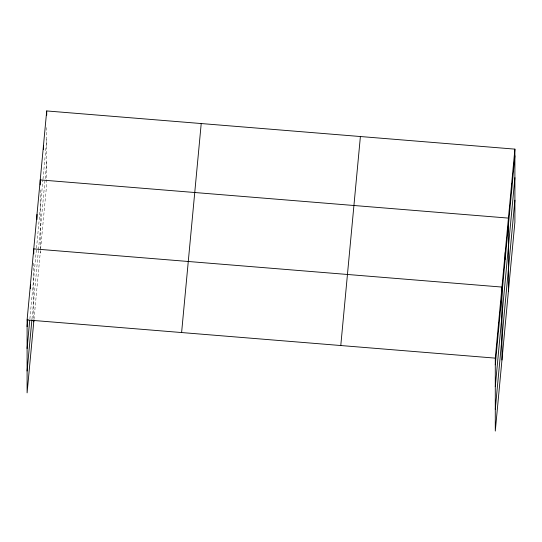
<?xml version="1.0" encoding="UTF-8"?>
<svg xmlns="http://www.w3.org/2000/svg" width="542" height="542" viewBox="0 0 542 542"><rect width="100%" height="100%" fill="white"/><g stroke="black" fill="none" stroke-linecap="round" stroke-linejoin="round"><path stroke-width="0.41" stroke-dasharray="2.71 2.03" d="M33.767 263.148L33.767 319.285M40.243 189.978L40.243 252.836M29.891 318.757L42.926 179.869M43.001 179.029L46.714 139.497M31.985 318.96L38.428 250.329M38.502 249.489L46.714 162.011M34.004 319.285L46.714 183.867L46.714 126.049"/><path stroke-width="0.81" d="M33.929 320.126L27.1 392.869L27.1 319.943L46.714 110.941L514.9 149.131L514.9 222.057L495.286 431.059L495.286 358.133L514.9 149.131M27.1 326.643L27.798 319.211M27.1 348.499L29.735 320.403M27.1 371.019L31.91 319.787M181.604 332.544L201.218 123.542M340.782 345.532L360.396 136.53M495.286 364.834L514.9 155.832M495.286 386.69L514.9 177.688M495.286 409.203L514.9 200.201M27.1 319.943L495.286 358.133M511.662 183.616L511.662 190.317M508.43 291.027L508.43 218.101L40.243 179.91L40.243 184.937M505.191 252.586L505.191 259.286M501.953 359.996L501.953 287.07L33.767 248.886L33.767 253.907M498.62 322.605L498.62 329.306M46.714 110.941L46.714 115.128M43.475 145.425L43.475 149.612M37.005 214.395L37.005 219.422M33.767 320.126L33.767 321.812M30.433 284.415L30.433 288.601"/></g></svg>
